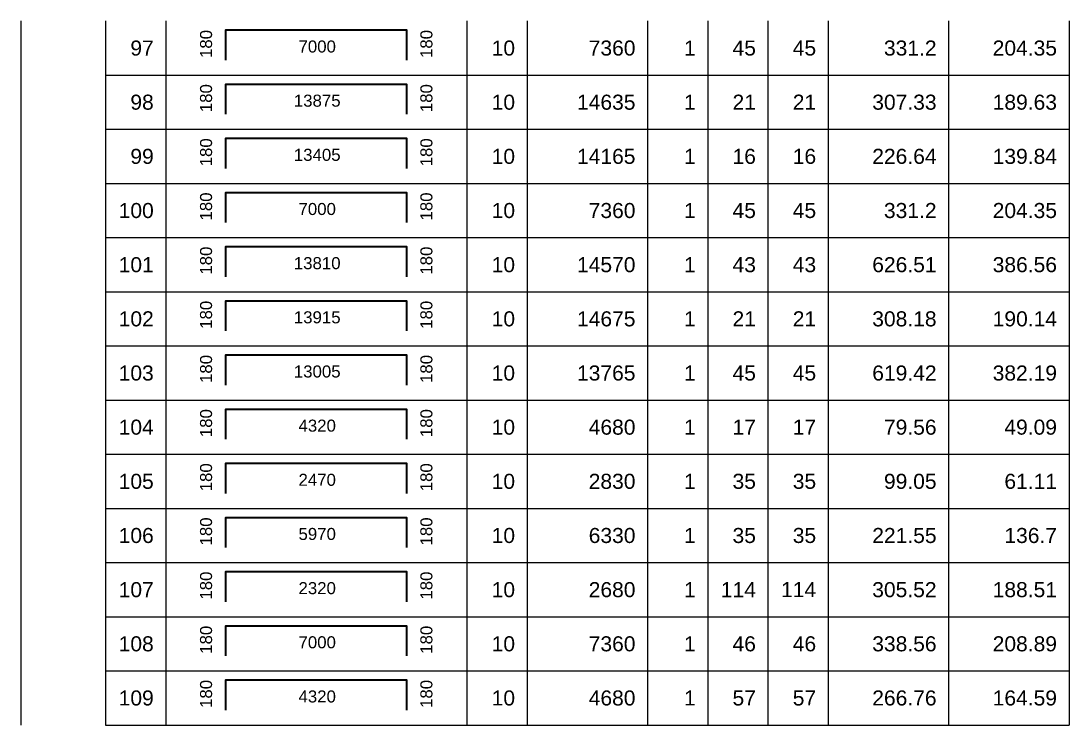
# Model space of a CAD drawing. Header units: millimetres. Extents: x -179076 to 505271, y -44005 to 99253.
# Drawn here: x -26283 to -8878, y -1705 to 9995 of the extents above; entities that cross this region are included whole.
import ezdxf
from ezdxf.enums import TextEntityAlignment as Align

# ---------------------------------------------------------------- set-up
doc = ezdxf.new("R2010")
doc.units = ezdxf.units.MM
for name, color, linetype, lineweight in [('NDC_S_REBAR', 4, 'Continuous', 35), ('NDC_S_VN TEXT', 7, 'Continuous', 20), ('NDC_Table', 3, 'Continuous', 20)]:
    doc.layers.add(name, color=color, linetype=linetype, lineweight=lineweight)
doc.styles.add('ARIAL', font='arial.ttf', dxfattribs={"width": 0.8})

# ---------------------------------------------------------------- blocks, each defined once
blk = doc.blocks.new('dang04')
at = {"layer": 'NDC_S_REBAR'}
blk.add_lwpolyline([(3405, -650), (3405, -150), (6405, -150), (6405, -650)], dxfattribs=at)
at = {"layer": 'NDC_Table'}
for p, q in [((0, 0), (0, -900)), ((1405, 0), (1405, -900)), ((2405, 0), (2405, -900)), ((7405, 0), (7405, -900)), ((8405, 0), (8405, -900)), ((10405, 0), (10405, -900)), ((11405, 0), (11405, -900)), ((12405, 0), (12405, -900)), ((13405, 0), (13405, -900)), ((15405, 0), (15405, -900)), ((17405, 0), (17405, -900)), ((1405, -900), (17405, -900))]:
    blk.add_line(p, q, dxfattribs=at)
at = {"layer": 'NDC_S_VN TEXT', "style": 'ARIAL'}
for p in [(3073, -150), (6733, -150)]:
    blk.add_attdef('D03', text='', height=200, rotation=90, dxfattribs=at).set_placement(p, align=Align.MIDDLE_RIGHT)
for p in [(2205, -450), (8205, -450), (10205, -450), (11205, -450), (12205, -450), (13205, -450), (15205, -450), (17205, -450)]:
    blk.add_attdef('D03', text='', height=250, dxfattribs=at).set_placement(p, align=Align.MIDDLE_RIGHT)
blk.add_attdef('D03', text='', height=200, dxfattribs=at).set_placement((4920, -425), align=Align.MIDDLE_CENTER)

msp = doc.modelspace()

# ---------------------------------------------------------------- block references
at = {"layer": 'NDC_Table'}
ref = msp.add_blockref('dang04', (-26283.5, 9995.5), dxfattribs=at)
ref.add_attrib('D03', '97', dxfattribs={"layer": 'NDC_S_VN TEXT', "height": 250, "style": 'ARIAL'}).set_placement((-24078.2, 9545.5), align=Align.MIDDLE_RIGHT)
ref.add_attrib('D03', '180', dxfattribs={"layer": 'NDC_S_VN TEXT', "height": 200, "rotation": 90, "style": 'ARIAL'}).set_placement((-23210.1, 9845.5), align=Align.MIDDLE_RIGHT)
ref.add_attrib('D03', '7000', dxfattribs={"layer": 'NDC_S_VN TEXT', "height": 200, "style": 'ARIAL'}).set_placement((-21363.9, 9570.7), align=Align.MIDDLE_CENTER)
ref.add_attrib('D03', '180', dxfattribs={"layer": 'NDC_S_VN TEXT', "height": 200, "rotation": 90, "style": 'ARIAL'}).set_placement((-19551, 9845.5), align=Align.MIDDLE_RIGHT)
ref.add_attrib('D03', '10', dxfattribs={"layer": 'NDC_S_VN TEXT', "height": 250, "style": 'ARIAL'}).set_placement((-18078.2, 9545.5), align=Align.MIDDLE_RIGHT)
ref.add_attrib('D03', '7360', dxfattribs={"layer": 'NDC_S_VN TEXT', "height": 250, "style": 'ARIAL'}).set_placement((-16078.2, 9545.5), align=Align.MIDDLE_RIGHT)
ref.add_attrib('D03', '1', dxfattribs={"layer": 'NDC_S_VN TEXT', "height": 250, "style": 'ARIAL'}).set_placement((-15078.2, 9545.5), align=Align.MIDDLE_RIGHT)
ref.add_attrib('D03', '45', dxfattribs={"layer": 'NDC_S_VN TEXT', "height": 250, "style": 'ARIAL'}).set_placement((-14078.2, 9545.5), align=Align.MIDDLE_RIGHT)
ref.add_attrib('D03', '45', dxfattribs={"layer": 'NDC_S_VN TEXT', "height": 250, "style": 'ARIAL'}).set_placement((-13078.2, 9545.8), align=Align.MIDDLE_RIGHT)
ref.add_attrib('D03', '331.2', dxfattribs={"layer": 'NDC_S_VN TEXT', "height": 250, "style": 'ARIAL'}).set_placement((-11078.2, 9545.5), align=Align.MIDDLE_RIGHT)
ref.add_attrib('D03', '204.35', dxfattribs={"layer": 'NDC_S_VN TEXT', "height": 250, "style": 'ARIAL'}).set_placement((-9078.2, 9545.5), align=Align.MIDDLE_RIGHT)
ref = msp.add_blockref('dang04', (-26283.5, 9095.5), dxfattribs=at)
ref.add_attrib('D03', '98', dxfattribs={"layer": 'NDC_S_VN TEXT', "height": 250, "style": 'ARIAL'}).set_placement((-24078.2, 8645.5), align=Align.MIDDLE_RIGHT)
ref.add_attrib('D03', '180', dxfattribs={"layer": 'NDC_S_VN TEXT', "height": 200, "rotation": 90, "style": 'ARIAL'}).set_placement((-23210.1, 8945.5), align=Align.MIDDLE_RIGHT)
ref.add_attrib('D03', '13875', dxfattribs={"layer": 'NDC_S_VN TEXT', "height": 200, "style": 'ARIAL'}).set_placement((-21363.9, 8670.7), align=Align.MIDDLE_CENTER)
ref.add_attrib('D03', '180', dxfattribs={"layer": 'NDC_S_VN TEXT', "height": 200, "rotation": 90, "style": 'ARIAL'}).set_placement((-19551, 8945.5), align=Align.MIDDLE_RIGHT)
ref.add_attrib('D03', '10', dxfattribs={"layer": 'NDC_S_VN TEXT', "height": 250, "style": 'ARIAL'}).set_placement((-18078.2, 8645.5), align=Align.MIDDLE_RIGHT)
ref.add_attrib('D03', '14635', dxfattribs={"layer": 'NDC_S_VN TEXT', "height": 250, "style": 'ARIAL'}).set_placement((-16078.2, 8645.5), align=Align.MIDDLE_RIGHT)
ref.add_attrib('D03', '1', dxfattribs={"layer": 'NDC_S_VN TEXT', "height": 250, "style": 'ARIAL'}).set_placement((-15078.2, 8645.5), align=Align.MIDDLE_RIGHT)
ref.add_attrib('D03', '21', dxfattribs={"layer": 'NDC_S_VN TEXT', "height": 250, "style": 'ARIAL'}).set_placement((-14078.2, 8645.5), align=Align.MIDDLE_RIGHT)
ref.add_attrib('D03', '21', dxfattribs={"layer": 'NDC_S_VN TEXT', "height": 250, "style": 'ARIAL'}).set_placement((-13078.2, 8645.8), align=Align.MIDDLE_RIGHT)
ref.add_attrib('D03', '307.33', dxfattribs={"layer": 'NDC_S_VN TEXT', "height": 250, "style": 'ARIAL'}).set_placement((-11078.2, 8645.5), align=Align.MIDDLE_RIGHT)
ref.add_attrib('D03', '189.63', dxfattribs={"layer": 'NDC_S_VN TEXT', "height": 250, "style": 'ARIAL'}).set_placement((-9078.2, 8645.5), align=Align.MIDDLE_RIGHT)
ref = msp.add_blockref('dang04', (-26283.5, 8195.5), dxfattribs=at)
ref.add_attrib('D03', '99', dxfattribs={"layer": 'NDC_S_VN TEXT', "height": 250, "style": 'ARIAL'}).set_placement((-24078.2, 7745.5), align=Align.MIDDLE_RIGHT)
ref.add_attrib('D03', '180', dxfattribs={"layer": 'NDC_S_VN TEXT', "height": 200, "rotation": 90, "style": 'ARIAL'}).set_placement((-23210.1, 8045.5), align=Align.MIDDLE_RIGHT)
ref.add_attrib('D03', '13405', dxfattribs={"layer": 'NDC_S_VN TEXT', "height": 200, "style": 'ARIAL'}).set_placement((-21363.9, 7770.7), align=Align.MIDDLE_CENTER)
ref.add_attrib('D03', '180', dxfattribs={"layer": 'NDC_S_VN TEXT', "height": 200, "rotation": 90, "style": 'ARIAL'}).set_placement((-19551, 8045.5), align=Align.MIDDLE_RIGHT)
ref.add_attrib('D03', '10', dxfattribs={"layer": 'NDC_S_VN TEXT', "height": 250, "style": 'ARIAL'}).set_placement((-18078.2, 7745.5), align=Align.MIDDLE_RIGHT)
ref.add_attrib('D03', '14165', dxfattribs={"layer": 'NDC_S_VN TEXT', "height": 250, "style": 'ARIAL'}).set_placement((-16078.2, 7745.5), align=Align.MIDDLE_RIGHT)
ref.add_attrib('D03', '1', dxfattribs={"layer": 'NDC_S_VN TEXT', "height": 250, "style": 'ARIAL'}).set_placement((-15078.2, 7745.5), align=Align.MIDDLE_RIGHT)
ref.add_attrib('D03', '16', dxfattribs={"layer": 'NDC_S_VN TEXT', "height": 250, "style": 'ARIAL'}).set_placement((-14078.2, 7745.5), align=Align.MIDDLE_RIGHT)
ref.add_attrib('D03', '16', dxfattribs={"layer": 'NDC_S_VN TEXT', "height": 250, "style": 'ARIAL'}).set_placement((-13078.2, 7745.8), align=Align.MIDDLE_RIGHT)
ref.add_attrib('D03', '226.64', dxfattribs={"layer": 'NDC_S_VN TEXT', "height": 250, "style": 'ARIAL'}).set_placement((-11078.2, 7745.5), align=Align.MIDDLE_RIGHT)
ref.add_attrib('D03', '139.84', dxfattribs={"layer": 'NDC_S_VN TEXT', "height": 250, "style": 'ARIAL'}).set_placement((-9078.2, 7745.5), align=Align.MIDDLE_RIGHT)
ref = msp.add_blockref('dang04', (-26283.5, 7295.5), dxfattribs=at)
ref.add_attrib('D03', '100', dxfattribs={"layer": 'NDC_S_VN TEXT', "height": 250, "style": 'ARIAL'}).set_placement((-24078.2, 6845.5), align=Align.MIDDLE_RIGHT)
ref.add_attrib('D03', '180', dxfattribs={"layer": 'NDC_S_VN TEXT', "height": 200, "rotation": 90, "style": 'ARIAL'}).set_placement((-23210.1, 7145.5), align=Align.MIDDLE_RIGHT)
ref.add_attrib('D03', '7000', dxfattribs={"layer": 'NDC_S_VN TEXT', "height": 200, "style": 'ARIAL'}).set_placement((-21363.9, 6870.7), align=Align.MIDDLE_CENTER)
ref.add_attrib('D03', '180', dxfattribs={"layer": 'NDC_S_VN TEXT', "height": 200, "rotation": 90, "style": 'ARIAL'}).set_placement((-19551, 7145.5), align=Align.MIDDLE_RIGHT)
ref.add_attrib('D03', '10', dxfattribs={"layer": 'NDC_S_VN TEXT', "height": 250, "style": 'ARIAL'}).set_placement((-18078.2, 6845.5), align=Align.MIDDLE_RIGHT)
ref.add_attrib('D03', '7360', dxfattribs={"layer": 'NDC_S_VN TEXT', "height": 250, "style": 'ARIAL'}).set_placement((-16078.2, 6845.5), align=Align.MIDDLE_RIGHT)
ref.add_attrib('D03', '1', dxfattribs={"layer": 'NDC_S_VN TEXT', "height": 250, "style": 'ARIAL'}).set_placement((-15078.2, 6845.5), align=Align.MIDDLE_RIGHT)
ref.add_attrib('D03', '45', dxfattribs={"layer": 'NDC_S_VN TEXT', "height": 250, "style": 'ARIAL'}).set_placement((-14078.2, 6845.5), align=Align.MIDDLE_RIGHT)
ref.add_attrib('D03', '45', dxfattribs={"layer": 'NDC_S_VN TEXT', "height": 250, "style": 'ARIAL'}).set_placement((-13078.2, 6845.8), align=Align.MIDDLE_RIGHT)
ref.add_attrib('D03', '331.2', dxfattribs={"layer": 'NDC_S_VN TEXT', "height": 250, "style": 'ARIAL'}).set_placement((-11078.2, 6845.5), align=Align.MIDDLE_RIGHT)
ref.add_attrib('D03', '204.35', dxfattribs={"layer": 'NDC_S_VN TEXT', "height": 250, "style": 'ARIAL'}).set_placement((-9078.2, 6845.5), align=Align.MIDDLE_RIGHT)
ref = msp.add_blockref('dang04', (-26283.5, 6395.5), dxfattribs=at)
ref.add_attrib('D03', '101', dxfattribs={"layer": 'NDC_S_VN TEXT', "height": 250, "style": 'ARIAL'}).set_placement((-24078.2, 5945.5), align=Align.MIDDLE_RIGHT)
ref.add_attrib('D03', '180', dxfattribs={"layer": 'NDC_S_VN TEXT', "height": 200, "rotation": 90, "style": 'ARIAL'}).set_placement((-23210.1, 6245.5), align=Align.MIDDLE_RIGHT)
ref.add_attrib('D03', '13810', dxfattribs={"layer": 'NDC_S_VN TEXT', "height": 200, "style": 'ARIAL'}).set_placement((-21363.9, 5970.7), align=Align.MIDDLE_CENTER)
ref.add_attrib('D03', '180', dxfattribs={"layer": 'NDC_S_VN TEXT', "height": 200, "rotation": 90, "style": 'ARIAL'}).set_placement((-19551, 6245.5), align=Align.MIDDLE_RIGHT)
ref.add_attrib('D03', '10', dxfattribs={"layer": 'NDC_S_VN TEXT', "height": 250, "style": 'ARIAL'}).set_placement((-18078.2, 5945.5), align=Align.MIDDLE_RIGHT)
ref.add_attrib('D03', '14570', dxfattribs={"layer": 'NDC_S_VN TEXT', "height": 250, "style": 'ARIAL'}).set_placement((-16078.2, 5945.5), align=Align.MIDDLE_RIGHT)
ref.add_attrib('D03', '1', dxfattribs={"layer": 'NDC_S_VN TEXT', "height": 250, "style": 'ARIAL'}).set_placement((-15078.2, 5945.5), align=Align.MIDDLE_RIGHT)
ref.add_attrib('D03', '43', dxfattribs={"layer": 'NDC_S_VN TEXT', "height": 250, "style": 'ARIAL'}).set_placement((-14078.2, 5945.5), align=Align.MIDDLE_RIGHT)
ref.add_attrib('D03', '43', dxfattribs={"layer": 'NDC_S_VN TEXT', "height": 250, "style": 'ARIAL'}).set_placement((-13078.2, 5945.8), align=Align.MIDDLE_RIGHT)
ref.add_attrib('D03', '626.51', dxfattribs={"layer": 'NDC_S_VN TEXT', "height": 250, "style": 'ARIAL'}).set_placement((-11078.2, 5945.5), align=Align.MIDDLE_RIGHT)
ref.add_attrib('D03', '386.56', dxfattribs={"layer": 'NDC_S_VN TEXT', "height": 250, "style": 'ARIAL'}).set_placement((-9078.2, 5945.5), align=Align.MIDDLE_RIGHT)
ref = msp.add_blockref('dang04', (-26283.5, 5495.5), dxfattribs=at)
ref.add_attrib('D03', '102', dxfattribs={"layer": 'NDC_S_VN TEXT', "height": 250, "style": 'ARIAL'}).set_placement((-24078.2, 5045.5), align=Align.MIDDLE_RIGHT)
ref.add_attrib('D03', '180', dxfattribs={"layer": 'NDC_S_VN TEXT', "height": 200, "rotation": 90, "style": 'ARIAL'}).set_placement((-23210.1, 5345.5), align=Align.MIDDLE_RIGHT)
ref.add_attrib('D03', '13915', dxfattribs={"layer": 'NDC_S_VN TEXT', "height": 200, "style": 'ARIAL'}).set_placement((-21363.9, 5070.7), align=Align.MIDDLE_CENTER)
ref.add_attrib('D03', '180', dxfattribs={"layer": 'NDC_S_VN TEXT', "height": 200, "rotation": 90, "style": 'ARIAL'}).set_placement((-19551, 5345.5), align=Align.MIDDLE_RIGHT)
ref.add_attrib('D03', '10', dxfattribs={"layer": 'NDC_S_VN TEXT', "height": 250, "style": 'ARIAL'}).set_placement((-18078.2, 5045.5), align=Align.MIDDLE_RIGHT)
ref.add_attrib('D03', '14675', dxfattribs={"layer": 'NDC_S_VN TEXT', "height": 250, "style": 'ARIAL'}).set_placement((-16078.2, 5045.5), align=Align.MIDDLE_RIGHT)
ref.add_attrib('D03', '1', dxfattribs={"layer": 'NDC_S_VN TEXT', "height": 250, "style": 'ARIAL'}).set_placement((-15078.2, 5045.5), align=Align.MIDDLE_RIGHT)
ref.add_attrib('D03', '21', dxfattribs={"layer": 'NDC_S_VN TEXT', "height": 250, "style": 'ARIAL'}).set_placement((-14078.2, 5045.5), align=Align.MIDDLE_RIGHT)
ref.add_attrib('D03', '21', dxfattribs={"layer": 'NDC_S_VN TEXT', "height": 250, "style": 'ARIAL'}).set_placement((-13078.2, 5045.8), align=Align.MIDDLE_RIGHT)
ref.add_attrib('D03', '308.18', dxfattribs={"layer": 'NDC_S_VN TEXT', "height": 250, "style": 'ARIAL'}).set_placement((-11078.2, 5045.5), align=Align.MIDDLE_RIGHT)
ref.add_attrib('D03', '190.14', dxfattribs={"layer": 'NDC_S_VN TEXT', "height": 250, "style": 'ARIAL'}).set_placement((-9078.2, 5045.5), align=Align.MIDDLE_RIGHT)
ref = msp.add_blockref('dang04', (-26283.5, 4595.5), dxfattribs=at)
ref.add_attrib('D03', '103', dxfattribs={"layer": 'NDC_S_VN TEXT', "height": 250, "style": 'ARIAL'}).set_placement((-24078.2, 4145.5), align=Align.MIDDLE_RIGHT)
ref.add_attrib('D03', '180', dxfattribs={"layer": 'NDC_S_VN TEXT', "height": 200, "rotation": 90, "style": 'ARIAL'}).set_placement((-23210.1, 4445.5), align=Align.MIDDLE_RIGHT)
ref.add_attrib('D03', '13005', dxfattribs={"layer": 'NDC_S_VN TEXT', "height": 200, "style": 'ARIAL'}).set_placement((-21363.9, 4170.7), align=Align.MIDDLE_CENTER)
ref.add_attrib('D03', '180', dxfattribs={"layer": 'NDC_S_VN TEXT', "height": 200, "rotation": 90, "style": 'ARIAL'}).set_placement((-19551, 4445.5), align=Align.MIDDLE_RIGHT)
ref.add_attrib('D03', '10', dxfattribs={"layer": 'NDC_S_VN TEXT', "height": 250, "style": 'ARIAL'}).set_placement((-18078.2, 4145.5), align=Align.MIDDLE_RIGHT)
ref.add_attrib('D03', '13765', dxfattribs={"layer": 'NDC_S_VN TEXT', "height": 250, "style": 'ARIAL'}).set_placement((-16078.2, 4145.5), align=Align.MIDDLE_RIGHT)
ref.add_attrib('D03', '1', dxfattribs={"layer": 'NDC_S_VN TEXT', "height": 250, "style": 'ARIAL'}).set_placement((-15078.2, 4145.5), align=Align.MIDDLE_RIGHT)
ref.add_attrib('D03', '45', dxfattribs={"layer": 'NDC_S_VN TEXT', "height": 250, "style": 'ARIAL'}).set_placement((-14078.2, 4145.5), align=Align.MIDDLE_RIGHT)
ref.add_attrib('D03', '45', dxfattribs={"layer": 'NDC_S_VN TEXT', "height": 250, "style": 'ARIAL'}).set_placement((-13078.2, 4145.8), align=Align.MIDDLE_RIGHT)
ref.add_attrib('D03', '619.42', dxfattribs={"layer": 'NDC_S_VN TEXT', "height": 250, "style": 'ARIAL'}).set_placement((-11078.2, 4145.5), align=Align.MIDDLE_RIGHT)
ref.add_attrib('D03', '382.19', dxfattribs={"layer": 'NDC_S_VN TEXT', "height": 250, "style": 'ARIAL'}).set_placement((-9078.2, 4145.5), align=Align.MIDDLE_RIGHT)
ref = msp.add_blockref('dang04', (-26283.5, 3695.5), dxfattribs=at)
ref.add_attrib('D03', '104', dxfattribs={"layer": 'NDC_S_VN TEXT', "height": 250, "style": 'ARIAL'}).set_placement((-24078.2, 3245.5), align=Align.MIDDLE_RIGHT)
ref.add_attrib('D03', '180', dxfattribs={"layer": 'NDC_S_VN TEXT', "height": 200, "rotation": 90, "style": 'ARIAL'}).set_placement((-23210.1, 3545.5), align=Align.MIDDLE_RIGHT)
ref.add_attrib('D03', '4320', dxfattribs={"layer": 'NDC_S_VN TEXT', "height": 200, "style": 'ARIAL'}).set_placement((-21363.9, 3270.7), align=Align.MIDDLE_CENTER)
ref.add_attrib('D03', '180', dxfattribs={"layer": 'NDC_S_VN TEXT', "height": 200, "rotation": 90, "style": 'ARIAL'}).set_placement((-19551, 3545.5), align=Align.MIDDLE_RIGHT)
ref.add_attrib('D03', '10', dxfattribs={"layer": 'NDC_S_VN TEXT', "height": 250, "style": 'ARIAL'}).set_placement((-18078.2, 3245.5), align=Align.MIDDLE_RIGHT)
ref.add_attrib('D03', '4680', dxfattribs={"layer": 'NDC_S_VN TEXT', "height": 250, "style": 'ARIAL'}).set_placement((-16078.2, 3245.5), align=Align.MIDDLE_RIGHT)
ref.add_attrib('D03', '1', dxfattribs={"layer": 'NDC_S_VN TEXT', "height": 250, "style": 'ARIAL'}).set_placement((-15078.2, 3245.5), align=Align.MIDDLE_RIGHT)
ref.add_attrib('D03', '17', dxfattribs={"layer": 'NDC_S_VN TEXT', "height": 250, "style": 'ARIAL'}).set_placement((-14078.2, 3245.5), align=Align.MIDDLE_RIGHT)
ref.add_attrib('D03', '17', dxfattribs={"layer": 'NDC_S_VN TEXT', "height": 250, "style": 'ARIAL'}).set_placement((-13078.2, 3245.8), align=Align.MIDDLE_RIGHT)
ref.add_attrib('D03', '79.56', dxfattribs={"layer": 'NDC_S_VN TEXT', "height": 250, "style": 'ARIAL'}).set_placement((-11078.2, 3245.5), align=Align.MIDDLE_RIGHT)
ref.add_attrib('D03', '49.09', dxfattribs={"layer": 'NDC_S_VN TEXT', "height": 250, "style": 'ARIAL'}).set_placement((-9078.2, 3245.5), align=Align.MIDDLE_RIGHT)
ref = msp.add_blockref('dang04', (-26283.5, 2795.5), dxfattribs=at)
ref.add_attrib('D03', '105', dxfattribs={"layer": 'NDC_S_VN TEXT', "height": 250, "style": 'ARIAL'}).set_placement((-24078.2, 2345.5), align=Align.MIDDLE_RIGHT)
ref.add_attrib('D03', '180', dxfattribs={"layer": 'NDC_S_VN TEXT', "height": 200, "rotation": 90, "style": 'ARIAL'}).set_placement((-23210.1, 2645.5), align=Align.MIDDLE_RIGHT)
ref.add_attrib('D03', '2470', dxfattribs={"layer": 'NDC_S_VN TEXT', "height": 200, "style": 'ARIAL'}).set_placement((-21363.9, 2370.7), align=Align.MIDDLE_CENTER)
ref.add_attrib('D03', '180', dxfattribs={"layer": 'NDC_S_VN TEXT', "height": 200, "rotation": 90, "style": 'ARIAL'}).set_placement((-19551, 2645.5), align=Align.MIDDLE_RIGHT)
ref.add_attrib('D03', '10', dxfattribs={"layer": 'NDC_S_VN TEXT', "height": 250, "style": 'ARIAL'}).set_placement((-18078.2, 2345.5), align=Align.MIDDLE_RIGHT)
ref.add_attrib('D03', '2830', dxfattribs={"layer": 'NDC_S_VN TEXT', "height": 250, "style": 'ARIAL'}).set_placement((-16078.2, 2345.5), align=Align.MIDDLE_RIGHT)
ref.add_attrib('D03', '1', dxfattribs={"layer": 'NDC_S_VN TEXT', "height": 250, "style": 'ARIAL'}).set_placement((-15078.2, 2345.5), align=Align.MIDDLE_RIGHT)
ref.add_attrib('D03', '35', dxfattribs={"layer": 'NDC_S_VN TEXT', "height": 250, "style": 'ARIAL'}).set_placement((-14078.2, 2345.5), align=Align.MIDDLE_RIGHT)
ref.add_attrib('D03', '35', dxfattribs={"layer": 'NDC_S_VN TEXT', "height": 250, "style": 'ARIAL'}).set_placement((-13078.2, 2345.8), align=Align.MIDDLE_RIGHT)
ref.add_attrib('D03', '99.05', dxfattribs={"layer": 'NDC_S_VN TEXT', "height": 250, "style": 'ARIAL'}).set_placement((-11078.2, 2345.5), align=Align.MIDDLE_RIGHT)
ref.add_attrib('D03', '61.11', dxfattribs={"layer": 'NDC_S_VN TEXT', "height": 250, "style": 'ARIAL'}).set_placement((-9078.2, 2345.5), align=Align.MIDDLE_RIGHT)
ref = msp.add_blockref('dang04', (-26283.5, 1895.5), dxfattribs=at)
ref.add_attrib('D03', '106', dxfattribs={"layer": 'NDC_S_VN TEXT', "height": 250, "style": 'ARIAL'}).set_placement((-24078.2, 1445.5), align=Align.MIDDLE_RIGHT)
ref.add_attrib('D03', '180', dxfattribs={"layer": 'NDC_S_VN TEXT', "height": 200, "rotation": 90, "style": 'ARIAL'}).set_placement((-23210.1, 1745.5), align=Align.MIDDLE_RIGHT)
ref.add_attrib('D03', '5970', dxfattribs={"layer": 'NDC_S_VN TEXT', "height": 200, "style": 'ARIAL'}).set_placement((-21363.9, 1470.7), align=Align.MIDDLE_CENTER)
ref.add_attrib('D03', '180', dxfattribs={"layer": 'NDC_S_VN TEXT', "height": 200, "rotation": 90, "style": 'ARIAL'}).set_placement((-19551, 1745.5), align=Align.MIDDLE_RIGHT)
ref.add_attrib('D03', '10', dxfattribs={"layer": 'NDC_S_VN TEXT', "height": 250, "style": 'ARIAL'}).set_placement((-18078.2, 1445.5), align=Align.MIDDLE_RIGHT)
ref.add_attrib('D03', '6330', dxfattribs={"layer": 'NDC_S_VN TEXT', "height": 250, "style": 'ARIAL'}).set_placement((-16078.2, 1445.5), align=Align.MIDDLE_RIGHT)
ref.add_attrib('D03', '1', dxfattribs={"layer": 'NDC_S_VN TEXT', "height": 250, "style": 'ARIAL'}).set_placement((-15078.2, 1445.5), align=Align.MIDDLE_RIGHT)
ref.add_attrib('D03', '35', dxfattribs={"layer": 'NDC_S_VN TEXT', "height": 250, "style": 'ARIAL'}).set_placement((-14078.2, 1445.5), align=Align.MIDDLE_RIGHT)
ref.add_attrib('D03', '35', dxfattribs={"layer": 'NDC_S_VN TEXT', "height": 250, "style": 'ARIAL'}).set_placement((-13078.2, 1445.8), align=Align.MIDDLE_RIGHT)
ref.add_attrib('D03', '221.55', dxfattribs={"layer": 'NDC_S_VN TEXT', "height": 250, "style": 'ARIAL'}).set_placement((-11078.2, 1445.5), align=Align.MIDDLE_RIGHT)
ref.add_attrib('D03', '136.7', dxfattribs={"layer": 'NDC_S_VN TEXT', "height": 250, "style": 'ARIAL'}).set_placement((-9078.2, 1445.5), align=Align.MIDDLE_RIGHT)
ref = msp.add_blockref('dang04', (-26283.5, 995.5), dxfattribs=at)
ref.add_attrib('D03', '107', dxfattribs={"layer": 'NDC_S_VN TEXT', "height": 250, "style": 'ARIAL'}).set_placement((-24078.2, 545.5), align=Align.MIDDLE_RIGHT)
ref.add_attrib('D03', '180', dxfattribs={"layer": 'NDC_S_VN TEXT', "height": 200, "rotation": 90, "style": 'ARIAL'}).set_placement((-23210.1, 845.5), align=Align.MIDDLE_RIGHT)
ref.add_attrib('D03', '2320', dxfattribs={"layer": 'NDC_S_VN TEXT', "height": 200, "style": 'ARIAL'}).set_placement((-21363.9, 570.7), align=Align.MIDDLE_CENTER)
ref.add_attrib('D03', '180', dxfattribs={"layer": 'NDC_S_VN TEXT', "height": 200, "rotation": 90, "style": 'ARIAL'}).set_placement((-19551, 845.5), align=Align.MIDDLE_RIGHT)
ref.add_attrib('D03', '10', dxfattribs={"layer": 'NDC_S_VN TEXT', "height": 250, "style": 'ARIAL'}).set_placement((-18078.2, 545.5), align=Align.MIDDLE_RIGHT)
ref.add_attrib('D03', '2680', dxfattribs={"layer": 'NDC_S_VN TEXT', "height": 250, "style": 'ARIAL'}).set_placement((-16078.2, 545.5), align=Align.MIDDLE_RIGHT)
ref.add_attrib('D03', '1', dxfattribs={"layer": 'NDC_S_VN TEXT', "height": 250, "style": 'ARIAL'}).set_placement((-15078.2, 545.5), align=Align.MIDDLE_RIGHT)
ref.add_attrib('D03', '114', dxfattribs={"layer": 'NDC_S_VN TEXT', "height": 250, "style": 'ARIAL'}).set_placement((-14078.2, 545.5), align=Align.MIDDLE_RIGHT)
ref.add_attrib('D03', '114', dxfattribs={"layer": 'NDC_S_VN TEXT', "height": 250, "style": 'ARIAL'}).set_placement((-13078.2, 545.8), align=Align.MIDDLE_RIGHT)
ref.add_attrib('D03', '305.52', dxfattribs={"layer": 'NDC_S_VN TEXT', "height": 250, "style": 'ARIAL'}).set_placement((-11078.2, 545.5), align=Align.MIDDLE_RIGHT)
ref.add_attrib('D03', '188.51', dxfattribs={"layer": 'NDC_S_VN TEXT', "height": 250, "style": 'ARIAL'}).set_placement((-9078.2, 545.5), align=Align.MIDDLE_RIGHT)
ref = msp.add_blockref('dang04', (-26283.5, 95.5), dxfattribs=at)
ref.add_attrib('D03', '108', dxfattribs={"layer": 'NDC_S_VN TEXT', "height": 250, "style": 'ARIAL'}).set_placement((-24078.2, -354.5), align=Align.MIDDLE_RIGHT)
ref.add_attrib('D03', '180', dxfattribs={"layer": 'NDC_S_VN TEXT', "height": 200, "rotation": 90, "style": 'ARIAL'}).set_placement((-23210.1, -54.5), align=Align.MIDDLE_RIGHT)
ref.add_attrib('D03', '7000', dxfattribs={"layer": 'NDC_S_VN TEXT', "height": 200, "style": 'ARIAL'}).set_placement((-21363.9, -329.3), align=Align.MIDDLE_CENTER)
ref.add_attrib('D03', '180', dxfattribs={"layer": 'NDC_S_VN TEXT', "height": 200, "rotation": 90, "style": 'ARIAL'}).set_placement((-19551, -54.5), align=Align.MIDDLE_RIGHT)
ref.add_attrib('D03', '10', dxfattribs={"layer": 'NDC_S_VN TEXT', "height": 250, "style": 'ARIAL'}).set_placement((-18078.2, -354.5), align=Align.MIDDLE_RIGHT)
ref.add_attrib('D03', '7360', dxfattribs={"layer": 'NDC_S_VN TEXT', "height": 250, "style": 'ARIAL'}).set_placement((-16078.2, -354.5), align=Align.MIDDLE_RIGHT)
ref.add_attrib('D03', '1', dxfattribs={"layer": 'NDC_S_VN TEXT', "height": 250, "style": 'ARIAL'}).set_placement((-15078.2, -354.5), align=Align.MIDDLE_RIGHT)
ref.add_attrib('D03', '46', dxfattribs={"layer": 'NDC_S_VN TEXT', "height": 250, "style": 'ARIAL'}).set_placement((-14078.2, -354.5), align=Align.MIDDLE_RIGHT)
ref.add_attrib('D03', '46', dxfattribs={"layer": 'NDC_S_VN TEXT', "height": 250, "style": 'ARIAL'}).set_placement((-13078.2, -354.2), align=Align.MIDDLE_RIGHT)
ref.add_attrib('D03', '338.56', dxfattribs={"layer": 'NDC_S_VN TEXT', "height": 250, "style": 'ARIAL'}).set_placement((-11078.2, -354.5), align=Align.MIDDLE_RIGHT)
ref.add_attrib('D03', '208.89', dxfattribs={"layer": 'NDC_S_VN TEXT', "height": 250, "style": 'ARIAL'}).set_placement((-9078.2, -354.5), align=Align.MIDDLE_RIGHT)
ref = msp.add_blockref('dang04', (-26283.5, -804.5), dxfattribs=at)
ref.add_attrib('D03', '109', dxfattribs={"layer": 'NDC_S_VN TEXT', "height": 250, "style": 'ARIAL'}).set_placement((-24078.2, -1254.5), align=Align.MIDDLE_RIGHT)
ref.add_attrib('D03', '180', dxfattribs={"layer": 'NDC_S_VN TEXT', "height": 200, "rotation": 90, "style": 'ARIAL'}).set_placement((-23210.1, -954.5), align=Align.MIDDLE_RIGHT)
ref.add_attrib('D03', '4320', dxfattribs={"layer": 'NDC_S_VN TEXT', "height": 200, "style": 'ARIAL'}).set_placement((-21363.9, -1229.3), align=Align.MIDDLE_CENTER)
ref.add_attrib('D03', '180', dxfattribs={"layer": 'NDC_S_VN TEXT', "height": 200, "rotation": 90, "style": 'ARIAL'}).set_placement((-19551, -954.5), align=Align.MIDDLE_RIGHT)
ref.add_attrib('D03', '10', dxfattribs={"layer": 'NDC_S_VN TEXT', "height": 250, "style": 'ARIAL'}).set_placement((-18078.2, -1254.5), align=Align.MIDDLE_RIGHT)
ref.add_attrib('D03', '4680', dxfattribs={"layer": 'NDC_S_VN TEXT', "height": 250, "style": 'ARIAL'}).set_placement((-16078.2, -1254.5), align=Align.MIDDLE_RIGHT)
ref.add_attrib('D03', '1', dxfattribs={"layer": 'NDC_S_VN TEXT', "height": 250, "style": 'ARIAL'}).set_placement((-15078.2, -1254.5), align=Align.MIDDLE_RIGHT)
ref.add_attrib('D03', '57', dxfattribs={"layer": 'NDC_S_VN TEXT', "height": 250, "style": 'ARIAL'}).set_placement((-14078.2, -1254.5), align=Align.MIDDLE_RIGHT)
ref.add_attrib('D03', '57', dxfattribs={"layer": 'NDC_S_VN TEXT', "height": 250, "style": 'ARIAL'}).set_placement((-13078.2, -1254.2), align=Align.MIDDLE_RIGHT)
ref.add_attrib('D03', '266.76', dxfattribs={"layer": 'NDC_S_VN TEXT', "height": 250, "style": 'ARIAL'}).set_placement((-11078.2, -1254.5), align=Align.MIDDLE_RIGHT)
ref.add_attrib('D03', '164.59', dxfattribs={"layer": 'NDC_S_VN TEXT', "height": 250, "style": 'ARIAL'}).set_placement((-9078.2, -1254.5), align=Align.MIDDLE_RIGHT)

doc.saveas('drawing.dxf')
